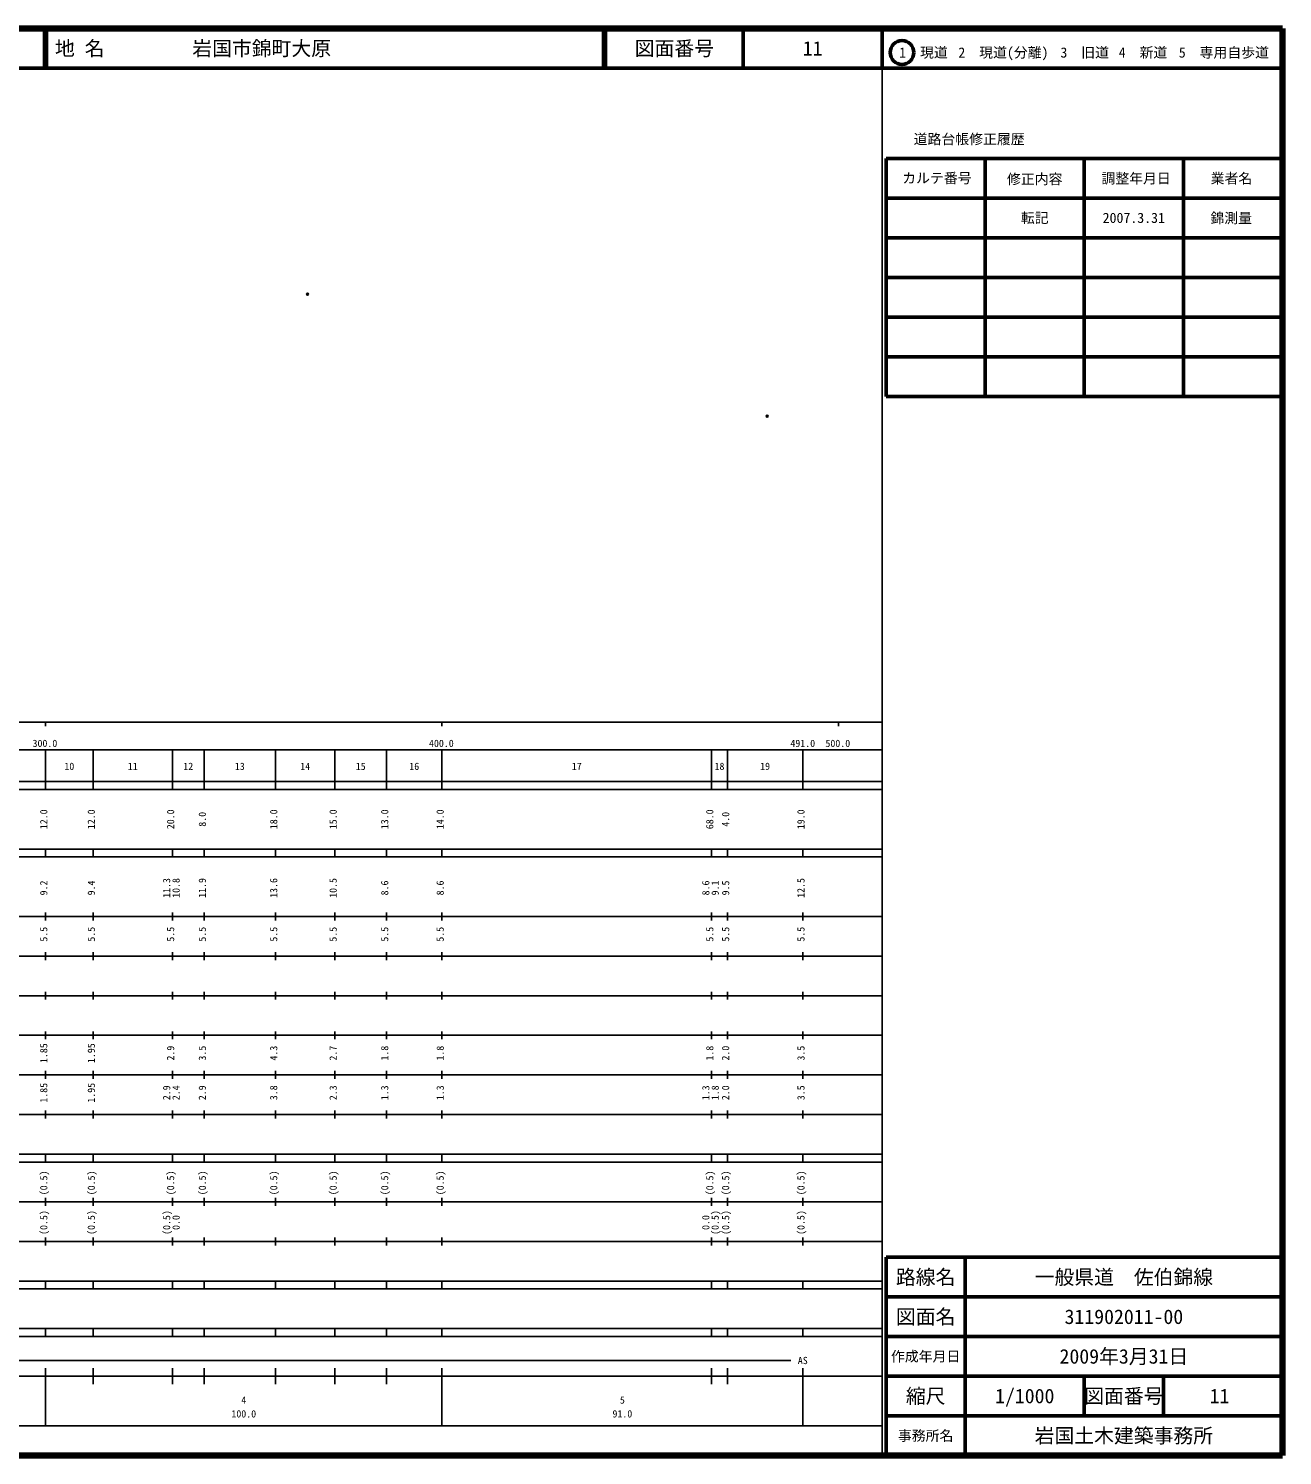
# Model space of a CAD drawing. Units: millimetres on the paper. Extents: x 40 to 680, y 20 to 380.
# Drawn here: x 363.7 to 680, y 20 to 380 of the extents above; entities that cross this region are included whole.
import ezdxf
from ezdxf.enums import TextEntityAlignment as Align

# ---------------------------------------------------------------- set-up
doc = ezdxf.new("R2010")
doc.units = ezdxf.units.MM
doc.header["$PDMODE"] = 32
doc.header["$PDSIZE"] = 0.5
doc.layers.add('M-OTRS', color=6, linetype='Continuous')
doc.layers.add('M-TTL-TXT', color=7, linetype='Continuous')
for name, color, linetype, lineweight in [('M-TTL', 2, 'Continuous', 140), ('M-TTL-BAND', 7, 'Continuous', 25), ('M-TTL-FRAM', 2, 'Continuous', 50), ('M-TTL-LINE', 7, 'Continuous', 50)]:
    doc.layers.add(name, color=color, linetype=linetype, lineweight=lineweight)
doc.styles.add('ＭＳ ゴシック', font='')
doc.styles.get('ＭＳ ゴシック').set_extended_font_data('MS Gothic')

msp = doc.modelspace()

# ---------------------------------------------------------------- linework, layer by layer
at = {"layer": 'M-OTRS'}
for p in [(434.101, 312.974), (550.049, 282.207)]:
    msp.add_point(p, dxfattribs=at)
at = {"layer": 'M-TTL'}
for p, q in [((680, 380), (40, 380)), ((680, 20), (680, 380)), ((40, 20), (680, 20))]:
    msp.add_line(p, q, dxfattribs=at)
at = {"layer": 'M-TTL-BAND'}
for p, q in [((579, 20), (579, 370)), ((40, 205), (579, 205)), ((368, 205), (368, 204)), ((468, 205), (468, 204)), ((568, 205), (568, 204)), ((68, 198), (579, 198)), ((368, 188), (368, 198)), ((380, 188), (380, 198)), ((400, 188), (400, 198)), ((408, 188), (408, 198)), ((426, 188), (426, 198)), ((441, 188), (441, 198)), ((454, 188), (454, 198)), ((468, 188), (468, 198)), ((536, 188), (536, 198)), ((540, 188), (540, 198)), ((559, 188), (559, 198)), ((40, 190), (579, 190)), ((40, 188), (579, 188)), ((40, 173), (579, 173)), ((368, 171), (368, 173)), ((380, 171), (380, 173)), ((400, 171), (400, 173)), ((408, 171), (408, 173)), ((426, 171), (426, 173)), ((441, 171), (441, 173)), ((454, 171), (454, 173)), ((468, 171), (468, 173)), ((536, 171), (536, 173)), ((540, 171), (540, 173)), ((559, 171), (559, 173)), ((40, 171), (579, 171)), ((40, 156), (579, 156)), ((368, 155), (368, 157)), ((380, 155), (380, 157)), ((400, 155), (400, 157)), ((408, 155), (408, 157)), ((426, 155), (426, 157)), ((441, 155), (441, 157)), ((454, 155), (454, 157)), ((468, 155), (468, 157)), ((536, 155), (536, 157)), ((540, 155), (540, 157)), ((559, 155), (559, 157)), ((46, 146), (579, 146)), ((368, 145), (368, 147)), ((380, 145), (380, 147)), ((400, 145), (400, 147)), ((408, 145), (408, 147)), ((426, 145), (426, 147)), ((441, 145), (441, 147)), ((454, 145), (454, 147)), ((468, 145), (468, 147)), ((536, 145), (536, 147)), ((540, 145), (540, 147)), ((559, 145), (559, 147)), ((368, 135), (368, 137)), ((380, 135), (380, 137)), ((400, 135), (400, 137)), ((408, 135), (408, 137)), ((426, 135), (426, 137)), ((441, 135), (441, 137)), ((454, 135), (454, 137)), ((468, 135), (468, 137)), ((536, 135), (536, 137)), ((540, 135), (540, 137)), ((559, 135), (559, 137)), ((52, 136), (579, 136)), ((46, 126), (579, 126)), ((368, 125), (368, 127)), ((380, 125), (380, 127)), ((400, 125), (400, 127)), ((408, 125), (408, 127)), ((426, 125), (426, 127)), ((441, 125), (441, 127)), ((454, 125), (454, 127)), ((468, 125), (468, 127)), ((536, 125), (536, 127)), ((540, 125), (540, 127)), ((559, 125), (559, 127)), ((52, 116), (579, 116)), ((368, 115), (368, 117)), ((380, 115), (380, 117)), ((400, 115), (400, 117)), ((408, 115), (408, 117)), ((426, 115), (426, 117)), ((441, 115), (441, 117)), ((454, 115), (454, 117)), ((468, 115), (468, 117)), ((536, 115), (536, 117)), ((540, 115), (540, 117)), ((559, 115), (559, 117)), ((46, 106), (579, 106)), ((368, 105), (368, 107)), ((380, 105), (380, 107)), ((400, 105), (400, 107)), ((408, 105), (408, 107)), ((426, 105), (426, 107)), ((441, 105), (441, 107)), ((454, 105), (454, 107)), ((468, 105), (468, 107)), ((536, 105), (536, 107)), ((540, 105), (540, 107)), ((559, 105), (559, 107)), ((40, 96), (579, 96)), ((40, 94), (579, 94)), ((368, 94), (368, 96)), ((380, 94), (380, 96)), ((400, 94), (400, 96)), ((408, 94), (408, 96)), ((426, 94), (426, 96)), ((441, 94), (441, 96)), ((454, 94), (454, 96)), ((468, 94), (468, 96)), ((536, 94), (536, 96)), ((540, 94), (540, 96)), ((559, 94), (559, 96)), ((49, 84), (579, 84)), ((368, 83), (368, 85)), ((380, 83), (380, 85)), ((400, 83), (400, 85)), ((408, 83), (408, 85)), ((426, 83), (426, 85)), ((441, 83), (441, 85)), ((454, 83), (454, 85)), ((468, 83), (468, 85)), ((536, 83), (536, 85)), ((540, 83), (540, 85)), ((559, 83), (559, 85)), ((40, 74), (579, 74)), ((368, 73), (368, 75)), ((380, 73), (380, 75)), ((400, 73), (400, 75)), ((408, 73), (408, 75)), ((426, 73), (426, 75)), ((441, 73), (441, 75)), ((454, 73), (454, 75)), ((468, 73), (468, 75)), ((536, 73), (536, 75)), ((540, 73), (540, 75)), ((559, 73), (559, 75)), ((40, 64), (579, 64)), ((40, 62), (579, 62)), ((368, 62), (368, 64)), ((380, 62), (380, 64)), ((400, 62), (400, 64)), ((408, 62), (408, 64)), ((426, 62), (426, 64)), ((441, 62), (441, 64)), ((454, 62), (454, 64)), ((468, 62), (468, 64)), ((536, 62), (536, 64)), ((540, 62), (540, 64)), ((559, 62), (559, 64)), ((40, 52), (579, 52)), ((368, 50), (368, 52)), ((380, 50), (380, 52)), ((400, 50), (400, 52)), ((408, 50), (408, 52)), ((426, 50), (426, 52)), ((441, 50), (441, 52)), ((454, 50), (454, 52)), ((468, 50), (468, 52)), ((536, 50), (536, 52)), ((540, 50), (540, 52)), ((559, 50), (559, 52)), ((40, 50), (579, 50)), ((71, 44), (556, 44)), ((40, 40), (579, 40)), ((368, 27.5), (368, 42)), ((380, 38), (380, 42)), ((400, 38), (400, 42)), ((408, 38), (408, 42)), ((426, 38), (426, 42)), ((441, 38), (441, 42)), ((454, 38), (454, 42)), ((468, 27.5), (468, 42)), ((536, 38), (536, 42)), ((540, 38), (540, 42)), ((559, 27.5), (559, 42)), ((68, 27.5), (579, 27.5))]:
    msp.add_line(p, q, dxfattribs=at)
at = {"layer": 'M-TTL-FRAM'}
for p, q in [((580, 347.197), (580, 287.197)), ((580, 347.197), (680, 347.197)), ((580, 287.197), (680, 287.197)), ((680, 70), (580, 70)), ((580, 70), (580, 20))]:
    msp.add_line(p, q, dxfattribs=at)
at = {"layer": 'M-TTL-LINE'}
for p, q in [((367.75, 380), (367.75, 370)), ((368.25, 380), (368.25, 370)), ((508.747, 380), (508.747, 370)), ((509.247, 380), (509.247, 370)), ((543.997, 380), (543.997, 370)), ((579, 380), (579, 370)), ((40, 370), (680, 370)), ((605, 347.197), (605, 287.197)), ((630, 347.197), (630, 287.197)), ((655, 347.197), (655, 287.197)), ((580, 337.197), (680, 337.197)), ((580, 327.197), (680, 327.197)), ((580, 317.197), (680, 317.197)), ((580, 307.197), (680, 307.197)), ((580, 297.197), (680, 297.197)), ((600, 70), (600, 20)), ((680, 60), (580, 60)), ((680, 50), (580, 50)), ((680, 40), (580, 40)), ((630, 40), (630, 30)), ((650, 40), (650, 30)), ((680, 30), (580, 30))]:
    msp.add_line(p, q, dxfattribs=at)
msp.add_circle((584.031, 373.958), 3, dxfattribs=at)

# ---------------------------------------------------------------- texts
at = {"layer": 'M-TTL-BAND', "style": 'ＭＳ ゴシック'}
for s, p in [('300.0', (367.844, 198.195)), ('400.0', (467.844, 198.195)), ('491.0', (559, 198.195)), ('500.0', (567.844, 198.195)), ('10', (374, 192.405)), ('11', (390, 192.405)), ('12', (404, 192.405)), ('13', (417, 192.405)), ('14', (433.5, 192.405)), ('15', (447.5, 192.405)), ('16', (461, 192.405)), ('17', (502, 192.405)), ('18', (538, 192.405)), ('19', (549.5, 192.405)), ('AS', (559, 42.5)), ('4', (418, 32.523)), ('5', (513.5, 32.523)), ('100.0', (418, 29.033)), ('91.0', (513.5, 29.033))]:
    msp.add_text(s, height=1.833, dxfattribs=at).set_placement(p, align=Align.BOTTOM_CENTER)
for s, p in [('12.0', (369, 180.5)), ('12.0', (381, 180.5)), ('20.0', (401, 180.5)), ('8.0', (409, 180.5)), ('18.0', (427, 180.5)), ('15.0', (442, 180.5)), ('13.0', (455, 180.5)), ('14.0', (469, 180.5)), ('68.0', (537, 180.5)), ('4.0', (541, 180.5)), ('19.0', (560, 180.5)), ('9.2', (369, 163.174)), ('9.4', (381, 163.174)), ('11.3', (400, 163.174)), ('10.8', (402.37, 163.174)), ('11.9', (409, 163.174)), ('13.6', (427, 163.174)), ('10.5', (442, 163.174)), ('8.6', (455, 163.174)), ('8.6', (469, 163.174)), ('8.6', (536, 163.174)), ('9.1', (538.37, 163.174)), ('9.5', (541, 163.174)), ('12.5', (560, 163.174)), ('5.5', (369, 151.5)), ('5.5', (381, 151.5)), ('5.5', (401, 151.5)), ('5.5', (409, 151.5)), ('5.5', (427, 151.5)), ('5.5', (442, 151.5)), ('5.5', (455, 151.5)), ('5.5', (469, 151.5)), ('5.5', (537, 151.5)), ('5.5', (541, 151.5)), ('5.5', (560, 151.5)), ('1.85', (369, 121.5)), ('1.95', (381, 121.5)), ('2.9', (401, 121.5)), ('3.5', (409, 121.5)), ('4.3', (427, 121.5)), ('2.7', (442, 121.5)), ('1.8', (455, 121.5)), ('1.8', (469, 121.5)), ('1.8', (537, 121.5)), ('2.0', (541, 121.5)), ('3.5', (560, 121.5)), ('1.85', (369, 111.5)), ('1.95', (381, 111.5)), ('2.9', (400, 111.5)), ('2.4', (402.37, 111.5)), ('2.9', (409, 111.5)), ('3.8', (427, 111.5)), ('2.3', (442, 111.5)), ('1.3', (455, 111.5)), ('1.3', (469, 111.5)), ('1.3', (536, 111.5)), ('1.8', (538.37, 111.5)), ('2.0', (541, 111.5)), ('3.5', (560, 111.5)), ('(0.5)', (369, 88.764)), ('(0.5)', (381, 88.764)), ('(0.5)', (401, 88.764)), ('(0.5)', (409, 88.764)), ('(0.5)', (427, 88.764)), ('(0.5)', (442, 88.764)), ('(0.5)', (455, 88.764)), ('(0.5)', (469, 88.764)), ('(0.5)', (537, 88.764)), ('(0.5)', (541, 88.764)), ('(0.5)', (560, 88.764)), ('(0.5)', (369, 78.764)), ('(0.5)', (381, 78.764)), ('(0.5)', (400, 78.764)), ('0.0', (402.37, 78.764)), ('0.0', (536, 78.764)), ('(0.5)', (538.37, 78.764)), ('(0.5)', (541, 78.764)), ('(0.5)', (560, 78.764))]:
    msp.add_text(s, height=1.833, rotation=90, dxfattribs=at).set_placement(p, align=Align.BOTTOM_CENTER)
at = {"layer": 'M-TTL-TXT', "style": 'ＭＳ ゴシック'}
for s, p in [('地 名', (370.38, 375)), ('岩国市錦町大原', (405.024, 375))]:
    msp.add_text(s, height=3.666, dxfattribs=at).set_placement(p, align=Align.MIDDLE_LEFT)
for s, height, p in [('図面番号', 3.666, (526.622, 375)), ('11', 3.666, (561.497, 375)), ('1\u3000現道', 2.566, (589.448, 373.958)), ('2\u3000現道(分離)', 2.566, (609.619, 373.958)), ('3\u3000旧道', 2.566, (630.121, 373.958)), ('4\u3000新道', 2.566, (644.824, 373.958)), ('5\u3000専用自歩道', 2.566, (665.228, 373.958)), ('道路台帳修正履歴', 2.566, (600.968, 352.113)), ('カルテ番号', 2.566, (592.839, 342.277)), ('修正内容', 2.566, (617.509, 342.023)), ('調整年月日', 2.566, (643.089, 342.197)), ('業者名', 2.566, (667.134, 342.197)), ('転記', 2.566, (617.5, 332.245)), ('2007.3.31', 2.566, (642.5, 332.245)), ('錦測量', 2.566, (667.077, 332.189)), ('路線名', 3.666, (590, 65)), ('路線名', 3.666, (590, 65)), ('一般県道\u3000佐伯錦線', 3.666, (640, 65)), ('図面名', 3.666, (590, 55)), ('図面名', 3.666, (590, 55)), ('311902011-00', 3.666, (640, 55)), ('2009年3月31日', 3.666, (640, 45)), ('作成年月日', 2.566, (590, 45)), ('作成年月日', 2.566, (590, 45)), ('縮尺', 3.666, (590, 35)), ('縮尺', 3.666, (590, 35)), ('1/1000', 3.666, (615, 35)), ('図面番号', 3.666, (640, 35)), ('図面番号', 3.666, (640, 35)), ('11', 3.666, (664.125, 35)), ('事務所名', 2.566, (590, 25)), ('事務所名', 2.566, (590, 25)), ('岩国土木建築事務所', 3.666, (640, 25))]:
    msp.add_text(s, height=height, dxfattribs=at).set_placement(p, align=Align.MIDDLE_CENTER)

doc.saveas('drawing.dxf')
